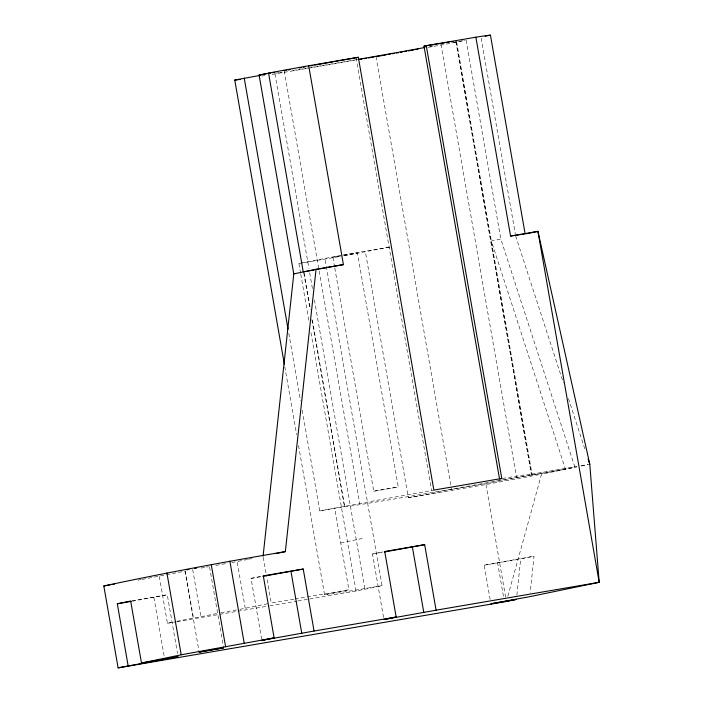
<?xml version="1.0" encoding="UTF-8"?>
<svg xmlns="http://www.w3.org/2000/svg" width="703" height="703" viewBox="0 0 703 703"><rect width="100%" height="100%" fill="white"/><g stroke="black" fill="none" stroke-linecap="round" stroke-linejoin="round"><path stroke-width="0.53" stroke-dasharray="3.52 2.64" d="M516.872 595.16L520.677 558.938L534.034 556.178L530.238 592.392M507.856 596.232L541.538 474.217L577.058 466.871M311.912 319.531L344.584 506.722L312.027 318.354M455.852 41.398L531.389 474.226L456.15 41.31M334.593 266.964L332.906 257.263L339.681 255.971M334.786 268.045L373.732 491.221L398.258 486.959L357.423 253.001L344.417 255.391M373.732 491.221L398.258 486.959M428.092 47.373A130.626 1.371 -9.9 0 0 450.983 43.191L465.07 40.396M300.585 273.23L298.889 263.502L342.045 255.198M343.987 255.795L390.393 246.973M344.584 506.722A95.002 0.993 -9.9 0 0 408.452 496.564A95.002 0.993 -9.9 0 0 514.455 477.697L574.94 467.31L500.826 239.046L491.353 241.006L565.467 469.27L526.521 476.01A130.626 1.371 -9.9 0 1 459.665 488.04L408.329 497.786L365.455 252.131M302.211 410.288L319.768 510.923L361.825 503.163A95.002 0.993 -9.9 0 1 431.598 490.562L433.856 490.096M581.302 466.001L587.664 464.683M142.217 579.404L185.267 571.117L193.43 617.902M238.141 561.372L247.491 559.439M248.537 559.228L252.693 558.367M340.744 542.944L363.003 538.34M132.384 601.206L167.279 594.764L177.534 653.553M261.692 639.326L251.05 578.393L262.281 576.073M383.539 617.392L372.476 554.026L382.687 551.917M159.291 576.486L167.455 623.28L175.768 621.557M176.804 621.347L219.89 612.946M239.978 609.334L269.17 603.438M298.547 445.544L324.584 594.764L348.908 589.738L334.619 507.856M309.715 598.965L356.061 591.047L382.037 585.669L324.865 258.133M490.158 599.492L484.174 565.177L534.034 556.178M408.329 497.786L485.993 484.508L541.538 474.217M201.146 568.059L205.373 567.295M206.436 567.101L208.554 566.723M215.953 565.397L227.587 563.305M231.814 562.541L237.104 561.592L245.268 608.376M220.944 612.752L238.923 609.519M343.776 255.242L357.423 253.001M453.558 42.321L465.07 40.361M272.017 74.395L307.211 68.402M308.292 68.217L356.658 59.948M343.126 255.013L391.439 246.753M298.889 263.502L339.69 256.533M531.389 474.226L576.812 466.458M581.135 465.72L589.782 464.244M319.768 510.923L344.883 506.626M137.955 580.133L141.154 579.58M372.476 554.026L383.276 552.18M251.05 578.393L261.85 576.548M131.742 600.837L167.279 594.764M484.174 565.177L520.677 558.938M293.898 599.141L271.244 603.007L266.789 577.488M294.979 598.956L348.908 589.738M324.584 594.764L325.559 594.685A130.626 1.371 -9.9 0 0 358.899 589.589L382.037 585.669M167.455 623.28L176.075 621.803M177.156 621.619L268.757 605.96M269.838 605.775L296.78 601.17M297.861 600.986L308.635 599.149M341.263 255.936L332.906 257.263M515.668 235.971L563.384 382.942M568.463 398.575L585.388 450.693M481.151 38.19L515.29 233.809M466.115 40.176L500.826 239.046M456.642 42.136L532.18 474.964M441.001 44.474L516.547 477.293M485.993 484.508L505.659 597.199M497.531 562.418L503.708 597.796M376.008 56.644L451.546 489.464M356.061 57.734L431.598 490.562M284.188 70.739L359.734 503.559M274.97 73.912L308.942 268.546M309.689 272.869L312.712 290.172M314.408 299.909L364.795 588.622M304.091 272.905L310.137 307.527M303.793 273.001L310.216 309.786M300.779 274.311L309.083 321.877M310.963 332.686L356.061 591.047M288.801 333.468L300.506 400.552M284.768 366.606L296.657 434.726M263.265 557.277L266.604 576.425M209.564 567.057L223.668 647.858M192.684 569.579L200.856 616.373M185.047 571.319L199.151 652.129M153.913 597.524L164.361 657.384M502.443 478.471A95.002 0.993 -9.9 0 1 531.688 474.13M433.233 45.941A95.002 0.993 -9.9 0 1 427.978 46.916M356.896 59.606A95.002 0.993 -9.9 0 1 310.313 67.567M308.424 67.883A95.002 0.993 -9.9 0 1 290.515 70.827M282.378 72.119A95.002 0.993 -9.9 0 1 279.68 72.541M278.845 72.673A95.002 0.993 -9.9 0 1 275.998 73.103M264.846 75.564A130.626 1.371 -9.9 0 1 261.832 76.056"/><path stroke-width="1.05" d="M263.08 556.214L293.784 273.898L259.073 75.028L274.214 72.022A130.626 1.371 -9.9 0 1 305.172 66.381L358.319 57.268L433.856 490.096L501.793 478.479L426.255 45.66L477.759 36.89A130.626 1.371 -9.9 0 1 489.473 35.229L490.439 35.15L525.15 234.011M275.804 553.586L285.348 551.618L316.051 269.293L343.416 264.609L308.705 65.748M284.39 364.444L234.758 80.054L260.971 75.239M358.319 57.268L356.061 57.734A95.002 0.993 -9.9 0 0 346.939 59.342M501.793 478.479L499.534 478.954L423.988 46.126L426.255 45.66M485.175 36.24L490.439 35.15M293.784 273.898L316.051 269.293M526.213 233.791L537.936 231.366L589.782 464.244L599.184 582.304L529.79 596.654L490.914 603.78L516.424 599.422L506.406 601.487L118.104 667.85L103.816 585.968C164.063 573.138 224.626 561.908 285.348 551.618M128.131 665.776L117.304 603.78L130.661 601.021L141.488 663.017L178.096 656.76L118.104 667.85M262.931 576.363L303.239 569.035L314.056 631.03L261.876 640.389L274.117 637.858L263.3 575.862L303.239 569.035M384.356 551.996L424.665 544.667L436.097 610.178L383.908 619.536L396.158 617.006L384.726 551.495L424.665 544.667M141.488 663.017L181.198 654.809L274.117 637.858M284.188 70.739L286.279 70.335M186.875 569.825L188.984 569.43M343.416 264.609L339.874 265.251A130.626 1.371 -9.9 0 0 319.514 268.941M376.008 56.644L383.109 55.396M194.669 568.411L196.805 568.033M259.073 75.028L266.402 73.78M268.493 73.42L270.585 73.059M272.676 72.708L274.776 72.347M359.883 59.403L362.027 59.034M364.18 58.665L366.333 58.296M368.477 57.927L373.855 57.013M475.861 37.18L510.571 236.05L537.936 231.366L599.184 582.304L436.097 610.178M103.816 585.968L110.213 584.87M112.348 584.509L114.484 584.14M117.304 603.78L131.303 601.39M314.056 631.03L396.158 617.006M510.571 236.05L512.461 235.751A130.626 1.371 -9.9 0 1 520.589 234.556M234.758 80.054L235.725 79.975A130.626 1.371 -9.9 0 0 240.259 79.386M588.095 459.033L589.782 464.244M412.415 547.198L423.847 612.708M268.555 73.068L303.257 271.938L308.925 270.883A130.626 1.371 -9.9 0 1 314.153 269.917M244.231 78.095L288.045 329.136M290.998 571.565L301.815 633.57M229.872 561.091L244.169 642.981M211.322 564.931L225.61 646.813M166.901 572.919L181.198 654.809M424.946 47.479A95.002 0.993 -9.9 0 1 357.915 59.43M288.098 69.992A95.002 0.993 -9.9 0 1 289.988 69.641M299.276 67.91A95.002 0.993 -9.9 0 1 301.236 67.55M303.239 67.18A95.002 0.993 -9.9 0 1 305.295 66.803M310.621 65.836A95.002 0.993 -9.9 0 1 312.826 65.432M314.786 65.08A95.002 0.993 -9.9 0 1 333.09 61.794M335.032 61.451A95.002 0.993 -9.9 0 1 337.976 60.924M338.96 60.748A95.002 0.993 -9.9 0 1 345.938 59.518M423.988 46.126A95.002 0.993 -9.9 0 1 436.589 44.069M437.705 43.894A95.002 0.993 -9.9 0 1 440.86 43.393M441.853 43.235A95.002 0.993 -9.9 0 1 444.648 42.804M446.352 42.54A95.002 0.993 -9.9 0 1 449.199 42.11M451.08 41.837A95.002 0.993 -9.9 0 1 452.89 41.582M417.96 49.192A130.626 1.371 -9.9 0 1 415.877 49.57M413.777 49.948A130.626 1.371 -9.9 0 1 408.461 50.897M406.492 51.249A130.626 1.371 -9.9 0 1 404.506 51.6M402.503 51.96A130.626 1.371 -9.9 0 1 400.499 52.321M398.478 52.672A130.626 1.371 -9.9 0 1 396.457 53.033M394.418 53.393A130.626 1.371 -9.9 0 1 392.379 53.762M390.323 54.122A130.626 1.371 -9.9 0 1 388.258 54.483M386.193 54.852A130.626 1.371 -9.9 0 1 384.128 55.221M316.315 269.521A130.626 1.371 -9.9 0 1 318.512 269.117M521.459 234.442A130.626 1.371 -9.9 0 1 524.174 234.099M199.766 651.989L199.151 652.129L223.668 647.858L199.766 651.989"/></g></svg>
